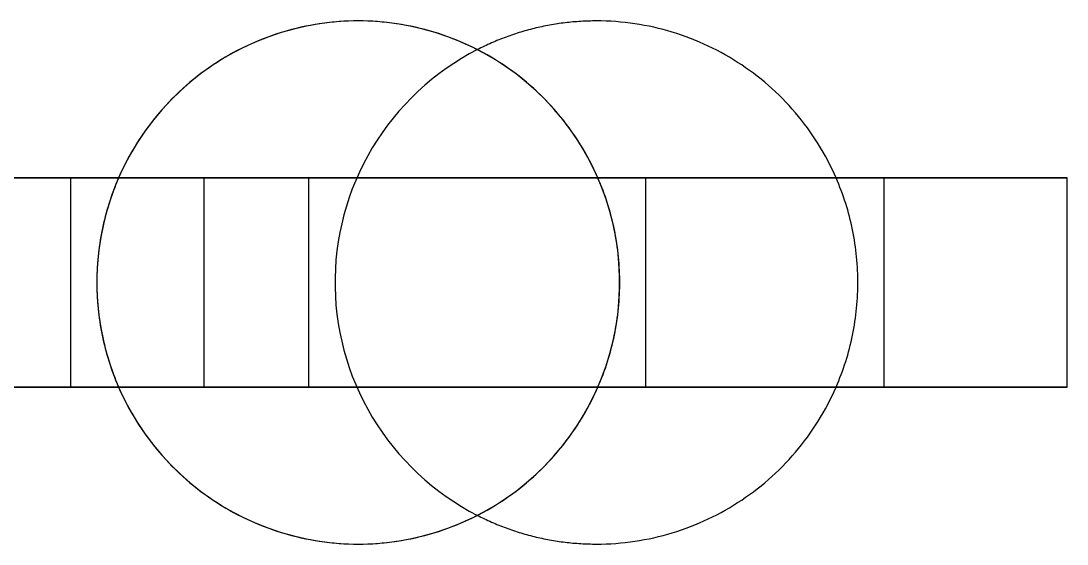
# Model space of a CAD drawing. Header units: millimetres. Extents: x -5 to 104, y -23 to 24.
# Drawn here: x 22.899 to 24.9, y -0.3 to 0.7 of the extents above; entities that cross this region are included whole.
import ezdxf

# ---------------------------------------------------------------- set-up
doc = ezdxf.new("R2010")
doc.units = ezdxf.units.MM
doc.linetypes.add('DASHED', pattern=[1.524, 1.27, -0.254])
doc.layers.add('HIDDEN', color=8, linetype='DASHED')
doc.layers.add('VISIBLE', color=7, linetype='CONTINUOUS')

msp = doc.modelspace()

# ---------------------------------------------------------------- linework, layer by layer
at = {"layer": 'HIDDEN'}
for points in [[(23.54449, 0.7), (23.51956, 0.69938), (23.4947, 0.69752), (23.46997, 0.69442), (23.44541, 0.69009), (23.42111, 0.68454), (23.39711, 0.67779), (23.37348, 0.66985), (23.35027, 0.66074), (23.32754, 0.65048), (23.30536, 0.63911), (23.28377, 0.62665), (23.26283, 0.61312), (23.24258, 0.59857), (23.22309, 0.58302), (23.2044, 0.56653), (23.18655, 0.54912), (23.1696, 0.53084), (23.15357, 0.51174), (23.13852, 0.49187), (23.12447, 0.47127), (23.11147, 0.45), (23.09955, 0.42811), (23.08873, 0.40564), (23.07905, 0.38267), (23.07052, 0.35924), (23.06317, 0.33542), (23.05702, 0.31126), (23.05208, 0.28682), (23.04837, 0.26217), (23.04588, 0.23737), (23.04464, 0.21247), (23.04464, 0.18753), (23.04588, 0.16263), (23.04837, 0.13783), (23.05208, 0.11318), (23.05702, 0.08874), (23.06317, 0.06458), (23.07052, 0.04076), (23.07905, 0.01733), (23.08873, -0.00564), (23.09955, -0.02811), (23.11147, -0.05), (23.12447, -0.07127), (23.13852, -0.09187), (23.15357, -0.11174), (23.1696, -0.13084), (23.18655, -0.14912), (23.2044, -0.16653), (23.22309, -0.18302), (23.24258, -0.19857), (23.26283, -0.21312), (23.28377, -0.22665), (23.30536, -0.23911), (23.32754, -0.25048), (23.35027, -0.26074), (23.37348, -0.26985), (23.39711, -0.27779), (23.42111, -0.28454), (23.44541, -0.29009), (23.46997, -0.29442), (23.4947, -0.29752), (23.51956, -0.29938), (23.54449, -0.3)], [(23.54449, -0.3), (23.56941, -0.29938), (23.59427, -0.29752), (23.61901, -0.29442), (23.64356, -0.29009), (23.66787, -0.28454), (23.69186, -0.27779), (23.7155, -0.26985), (23.7387, -0.26074), (23.76143, -0.25048), (23.78361, -0.23911), (23.8052, -0.22665), (23.82615, -0.21312), (23.84639, -0.19857), (23.86588, -0.18302), (23.88457, -0.16653), (23.90242, -0.14912), (23.91938, -0.13084), (23.9354, -0.11174), (23.95046, -0.09187), (23.9645, -0.07127), (23.9775, -0.05), (23.98942, -0.02811), (24.00024, -0.00564), (24.00992, 0.01733), (24.01845, 0.04076), (24.0258, 0.06458), (24.03195, 0.08874), (24.03689, 0.11318), (24.04061, 0.13783), (24.04309, 0.16263), (24.04433, 0.18753), (24.04433, 0.21247), (24.04309, 0.23737), (24.04061, 0.26217), (24.03689, 0.28682), (24.03195, 0.31126), (24.0258, 0.33542), (24.01845, 0.35924), (24.00992, 0.38267), (24.00024, 0.40564), (23.98942, 0.42811), (23.9775, 0.45), (23.9645, 0.47127), (23.95046, 0.49187), (23.9354, 0.51174), (23.91938, 0.53084), (23.90242, 0.54912), (23.88457, 0.56653), (23.86588, 0.58302), (23.84639, 0.59857), (23.82615, 0.61312), (23.8052, 0.62665), (23.78361, 0.63911), (23.76143, 0.65048), (23.7387, 0.66074), (23.7155, 0.66985), (23.69186, 0.67779), (23.66787, 0.68454), (23.64356, 0.69009), (23.61901, 0.69442), (23.59427, 0.69752), (23.56941, 0.69938), (23.54449, 0.7)], [(23.77224, 0.64511), (23.75687, 0.63691), (23.74179, 0.62817), (23.72703, 0.61891), (23.7126, 0.60915), (23.69852, 0.59888), (23.6848, 0.58814), (23.67147, 0.57692), (23.65853, 0.56524), (23.64601, 0.55312), (23.63393, 0.54057), (23.62228, 0.52761), (23.61109, 0.51425), (23.60038, 0.50051), (23.59015, 0.4864), (23.58042, 0.47194), (23.5712, 0.45716), (23.5625, 0.44206), (23.55433, 0.42667), (23.5467, 0.411), (23.53963, 0.39508), (23.53311, 0.37892), (23.52716, 0.36254), (23.52178, 0.34597), (23.51698, 0.32921), (23.51278, 0.3123), (23.50916, 0.29526), (23.50614, 0.2781), (23.50372, 0.26084), (23.5019, 0.24351), (23.50068, 0.22613), (23.50008, 0.20871), (23.50008, 0.19129), (23.50068, 0.17387), (23.5019, 0.15649), (23.50372, 0.13916), (23.50614, 0.1219), (23.50916, 0.10474), (23.51278, 0.0877), (23.51698, 0.07079), (23.52178, 0.05403), (23.52716, 0.03746), (23.53311, 0.02108), (23.53963, 0.00492), (23.5467, -0.011), (23.55433, -0.02667), (23.5625, -0.04206), (23.5712, -0.05716), (23.58042, -0.07194), (23.59015, -0.0864), (23.60038, -0.10051), (23.61109, -0.11425), (23.62228, -0.12761), (23.63393, -0.14057), (23.64601, -0.15312), (23.65853, -0.16524), (23.67147, -0.17692), (23.6848, -0.18814), (23.69852, -0.19888), (23.7126, -0.20915), (23.72703, -0.21891), (23.74179, -0.22817), (23.75687, -0.23691), (23.77224, -0.24511)], [(23.25, 0.4), (23.16587, 0.4), (23.08175, 0.4), (22.99762, 0.4), (22.91349, 0.4), (22.82937, 0.4)], [(24.9, 0.4), (24.76349, 0.4), (24.62698, 0.4), (24.49048, 0.4), (24.35397, 0.4), (24.21746, 0.4), (24.08095, 0.4), (23.94444, 0.4), (23.80794, 0.4), (23.67143, 0.4), (23.53492, 0.4), (23.39841, 0.4), (23.2619, 0.4), (23.1254, 0.4), (22.98889, 0.4), (22.85238, 0.4)], [(22.87143, 0.4), (22.91349, 0.4), (22.95556, 0.4), (22.99762, 0.4), (23.03968, 0.4), (23.08175, 0.4), (23.12381, 0.4), (23.16587, 0.4), (23.20794, 0.4), (23.25, 0.4)], [(24.09449, 0.4), (24.07703, 0.4), (24.05957, 0.4), (24.04211, 0.4), (24.02465, 0.4), (24.00718, 0.4), (23.98972, 0.4), (23.97226, 0.4), (23.9548, 0.4), (23.93734, 0.4), (23.91988, 0.4), (23.90242, 0.4), (23.88496, 0.4), (23.8675, 0.4), (23.85004, 0.4), (23.83258, 0.4), (23.81512, 0.4), (23.79766, 0.4), (23.7802, 0.4), (23.76274, 0.4), (23.74528, 0.4), (23.72782, 0.4), (23.71036, 0.4), (23.6929, 0.4), (23.67544, 0.4), (23.65798, 0.4), (23.64052, 0.4), (23.62306, 0.4), (23.6056, 0.4), (23.58814, 0.4), (23.57068, 0.4), (23.55322, 0.4), (23.53576, 0.4), (23.5183, 0.4), (23.50084, 0.4), (23.48338, 0.4), (23.46591, 0.4), (23.44845, 0.4), (23.43099, 0.4), (23.41353, 0.4), (23.39607, 0.4), (23.37861, 0.4), (23.36115, 0.4), (23.34369, 0.4), (23.32623, 0.4), (23.30877, 0.4), (23.29131, 0.4), (23.27385, 0.4), (23.25639, 0.4), (23.23893, 0.4), (23.22147, 0.4), (23.20401, 0.4), (23.18655, 0.4), (23.16909, 0.4), (23.15163, 0.4), (23.13417, 0.4), (23.11671, 0.4), (23.09925, 0.4), (23.08179, 0.4), (23.06433, 0.4), (23.04687, 0.4), (23.02941, 0.4), (23.01195, 0.4), (22.99449, 0.4)], [(22.99449, 0.4), (23.00322, 0.4), (23.01195, 0.4), (23.02068, 0.4), (23.02941, 0.4), (23.03814, 0.4), (23.04687, 0.4), (23.0556, 0.4), (23.06433, 0.4), (23.07306, 0.4), (23.08179, 0.4), (23.09052, 0.4), (23.09925, 0.4), (23.10798, 0.4), (23.11671, 0.4), (23.12544, 0.4), (23.13417, 0.4), (23.1429, 0.4), (23.15163, 0.4), (23.16036, 0.4), (23.16909, 0.4), (23.17782, 0.4), (23.18655, 0.4), (23.19528, 0.4), (23.20401, 0.4), (23.21274, 0.4), (23.22147, 0.4), (23.2302, 0.4), (23.23893, 0.4), (23.24766, 0.4), (23.25639, 0.4), (23.26512, 0.4), (23.27385, 0.4), (23.28258, 0.4), (23.29131, 0.4), (23.30004, 0.4), (23.30877, 0.4), (23.3175, 0.4), (23.32623, 0.4), (23.33496, 0.4), (23.34369, 0.4), (23.35242, 0.4), (23.36115, 0.4), (23.36988, 0.4), (23.37861, 0.4), (23.38734, 0.4), (23.39607, 0.4), (23.4048, 0.4), (23.41353, 0.4), (23.42226, 0.4), (23.43099, 0.4), (23.43972, 0.4), (23.44845, 0.4), (23.45718, 0.4), (23.46591, 0.4), (23.47465, 0.4), (23.48338, 0.4), (23.49211, 0.4), (23.50084, 0.4), (23.50957, 0.4), (23.5183, 0.4), (23.52703, 0.4), (23.53576, 0.4), (23.54449, 0.4)], [(24.09449, 0.4), (24.07703, 0.4), (24.05957, 0.4), (24.04211, 0.4), (24.02465, 0.4), (24.00718, 0.4), (23.98972, 0.4), (23.97226, 0.4), (23.9548, 0.4), (23.93734, 0.4), (23.91988, 0.4), (23.90242, 0.4), (23.88496, 0.4), (23.8675, 0.4), (23.85004, 0.4), (23.83258, 0.4), (23.81512, 0.4), (23.79766, 0.4), (23.7802, 0.4), (23.76274, 0.4), (23.74528, 0.4), (23.72782, 0.4), (23.71036, 0.4), (23.6929, 0.4), (23.67544, 0.4), (23.65798, 0.4), (23.64052, 0.4), (23.62306, 0.4), (23.6056, 0.4), (23.58814, 0.4), (23.57068, 0.4), (23.55322, 0.4), (23.53576, 0.4), (23.5183, 0.4), (23.50084, 0.4), (23.48338, 0.4), (23.46591, 0.4), (23.44845, 0.4), (23.43099, 0.4), (23.41353, 0.4), (23.39607, 0.4), (23.37861, 0.4), (23.36115, 0.4), (23.34369, 0.4), (23.32623, 0.4), (23.30877, 0.4), (23.29131, 0.4), (23.27385, 0.4), (23.25639, 0.4), (23.23893, 0.4), (23.22147, 0.4), (23.20401, 0.4), (23.18655, 0.4), (23.16909, 0.4), (23.15163, 0.4), (23.13417, 0.4), (23.11671, 0.4), (23.09925, 0.4), (23.08179, 0.4), (23.06433, 0.4), (23.04687, 0.4), (23.02941, 0.4), (23.01195, 0.4), (22.99449, 0.4)], [(22.99449, 0.4), (23.00322, 0.4), (23.01195, 0.4), (23.02068, 0.4), (23.02941, 0.4), (23.03814, 0.4), (23.04687, 0.4), (23.0556, 0.4), (23.06433, 0.4), (23.07306, 0.4), (23.08179, 0.4), (23.09052, 0.4), (23.09925, 0.4), (23.10798, 0.4), (23.11671, 0.4), (23.12544, 0.4), (23.13417, 0.4), (23.1429, 0.4), (23.15163, 0.4), (23.16036, 0.4), (23.16909, 0.4), (23.17782, 0.4), (23.18655, 0.4), (23.19528, 0.4), (23.20401, 0.4), (23.21274, 0.4), (23.22147, 0.4), (23.2302, 0.4), (23.23893, 0.4), (23.24766, 0.4), (23.25639, 0.4), (23.26512, 0.4), (23.27385, 0.4), (23.28258, 0.4), (23.29131, 0.4), (23.30004, 0.4), (23.30877, 0.4), (23.3175, 0.4), (23.32623, 0.4), (23.33496, 0.4), (23.34369, 0.4), (23.35242, 0.4), (23.36115, 0.4), (23.36988, 0.4), (23.37861, 0.4), (23.38734, 0.4), (23.39607, 0.4), (23.4048, 0.4), (23.41353, 0.4), (23.42226, 0.4), (23.43099, 0.4), (23.43972, 0.4), (23.44845, 0.4), (23.45718, 0.4), (23.46591, 0.4), (23.47465, 0.4), (23.48338, 0.4), (23.49211, 0.4), (23.50084, 0.4), (23.50957, 0.4), (23.5183, 0.4), (23.52703, 0.4), (23.53576, 0.4), (23.54449, 0.4)], [(22.99449, 0), (22.99449, 0.4)], [(22.99449, 0), (22.99449, 0.4)], [(23.08623, 0.4), (23.08366, 0.394), (23.08116, 0.38796), (23.07874, 0.38189), (23.07641, 0.37579), (23.07415, 0.36966), (23.07198, 0.3635), (23.06988, 0.35732), (23.06786, 0.3511), (23.06593, 0.34486), (23.06408, 0.3386), (23.06231, 0.33231), (23.06062, 0.326), (23.05902, 0.31967), (23.0575, 0.31332), (23.05606, 0.30695), (23.0547, 0.30056), (23.05343, 0.29415), (23.05224, 0.28773), (23.05114, 0.28129), (23.05012, 0.27484), (23.04918, 0.26837), (23.04833, 0.26189), (23.04757, 0.25541), (23.04688, 0.24891), (23.04629, 0.24241), (23.04578, 0.2359), (23.04535, 0.22938), (23.04501, 0.22285), (23.04475, 0.21633), (23.04458, 0.2098), (23.0445, 0.20327), (23.0445, 0.19673), (23.04458, 0.1902), (23.04475, 0.18367), (23.04501, 0.17715), (23.04535, 0.17062), (23.04578, 0.1641), (23.04629, 0.15759), (23.04688, 0.15109), (23.04757, 0.14459), (23.04833, 0.13811), (23.04918, 0.13163), (23.05012, 0.12516), (23.05114, 0.11871), (23.05224, 0.11227), (23.05343, 0.10585), (23.0547, 0.09944), (23.05606, 0.09305), (23.0575, 0.08668), (23.05902, 0.08033), (23.06062, 0.074), (23.06231, 0.06769), (23.06408, 0.0614), (23.06593, 0.05514), (23.06786, 0.0489), (23.06988, 0.04268), (23.07198, 0.0365), (23.07415, 0.03034), (23.07641, 0.02421), (23.07874, 0.01811), (23.08116, 0.01204), (23.08366, 0.006), (23.08623, 0)], [(23.25, 0), (23.25, 0.4)], [(24.55, 0.4), (24.53254, 0.4), (24.51508, 0.4), (24.49762, 0.4), (24.48016, 0.4), (24.4627, 0.4), (24.44524, 0.4), (24.42778, 0.4), (24.41032, 0.4), (24.39286, 0.4), (24.3754, 0.4), (24.35794, 0.4), (24.34048, 0.4), (24.32302, 0.4), (24.30556, 0.4), (24.2881, 0.4), (24.27063, 0.4), (24.25317, 0.4), (24.23571, 0.4), (24.21825, 0.4), (24.20079, 0.4), (24.18333, 0.4), (24.16587, 0.4), (24.14841, 0.4), (24.13095, 0.4), (24.11349, 0.4), (24.09603, 0.4), (24.07857, 0.4), (24.06111, 0.4), (24.04365, 0.4), (24.02619, 0.4), (24.00873, 0.4), (23.99127, 0.4), (23.97381, 0.4), (23.95635, 0.4), (23.93889, 0.4), (23.92143, 0.4), (23.90397, 0.4), (23.88651, 0.4), (23.86905, 0.4), (23.85159, 0.4), (23.83413, 0.4), (23.81667, 0.4), (23.79921, 0.4), (23.78175, 0.4), (23.76429, 0.4), (23.74683, 0.4), (23.72937, 0.4), (23.7119, 0.4), (23.69444, 0.4), (23.67698, 0.4), (23.65952, 0.4), (23.64206, 0.4), (23.6246, 0.4), (23.60714, 0.4), (23.58968, 0.4), (23.57222, 0.4), (23.55476, 0.4), (23.5373, 0.4), (23.51984, 0.4), (23.50238, 0.4), (23.48492, 0.4), (23.46746, 0.4), (23.45, 0.4)], [(23.45, 0.4), (23.45873, 0.4), (23.46746, 0.4), (23.47619, 0.4), (23.48492, 0.4), (23.49365, 0.4), (23.50238, 0.4), (23.51111, 0.4), (23.51984, 0.4), (23.52857, 0.4), (23.5373, 0.4), (23.54603, 0.4), (23.55476, 0.4), (23.56349, 0.4), (23.57222, 0.4), (23.58095, 0.4), (23.58968, 0.4), (23.59841, 0.4), (23.60714, 0.4), (23.61587, 0.4), (23.6246, 0.4), (23.63333, 0.4), (23.64206, 0.4), (23.65079, 0.4), (23.65952, 0.4), (23.66825, 0.4), (23.67698, 0.4), (23.68571, 0.4), (23.69444, 0.4), (23.70317, 0.4), (23.7119, 0.4), (23.72063, 0.4), (23.72937, 0.4), (23.7381, 0.4), (23.74683, 0.4), (23.75556, 0.4), (23.76429, 0.4), (23.77302, 0.4), (23.78175, 0.4), (23.79048, 0.4), (23.79921, 0.4), (23.80794, 0.4), (23.81667, 0.4), (23.8254, 0.4), (23.83413, 0.4), (23.84286, 0.4), (23.85159, 0.4), (23.86032, 0.4), (23.86905, 0.4), (23.87778, 0.4), (23.88651, 0.4), (23.89524, 0.4), (23.90397, 0.4), (23.9127, 0.4), (23.92143, 0.4), (23.93016, 0.4), (23.93889, 0.4), (23.94762, 0.4), (23.95635, 0.4), (23.96508, 0.4), (23.97381, 0.4), (23.98254, 0.4), (23.99127, 0.4), (24, 0.4)], [(23.45, 0), (23.45, 0.4)], [(23.54449, 0.4), (23.55322, 0.4), (23.56195, 0.4), (23.57068, 0.4), (23.57941, 0.4), (23.58814, 0.4), (23.59687, 0.4), (23.6056, 0.4), (23.61433, 0.4), (23.62306, 0.4), (23.63179, 0.4), (23.64052, 0.4), (23.64925, 0.4), (23.65798, 0.4), (23.66671, 0.4), (23.67544, 0.4), (23.68417, 0.4), (23.6929, 0.4), (23.70163, 0.4), (23.71036, 0.4), (23.71909, 0.4), (23.72782, 0.4), (23.73655, 0.4), (23.74528, 0.4), (23.75401, 0.4), (23.76274, 0.4), (23.77147, 0.4), (23.7802, 0.4), (23.78893, 0.4), (23.79766, 0.4), (23.80639, 0.4), (23.81512, 0.4), (23.82385, 0.4), (23.83258, 0.4), (23.84131, 0.4), (23.85004, 0.4), (23.85877, 0.4), (23.8675, 0.4), (23.87623, 0.4), (23.88496, 0.4), (23.89369, 0.4), (23.90242, 0.4), (23.91115, 0.4), (23.91988, 0.4), (23.92861, 0.4), (23.93734, 0.4), (23.94607, 0.4), (23.9548, 0.4), (23.96353, 0.4), (23.97226, 0.4), (23.98099, 0.4), (23.98972, 0.4), (23.99845, 0.4), (24.00718, 0.4), (24.01591, 0.4), (24.02465, 0.4), (24.03338, 0.4), (24.04211, 0.4), (24.05084, 0.4), (24.05957, 0.4), (24.0683, 0.4), (24.07703, 0.4), (24.08576, 0.4), (24.09449, 0.4)], [(23.54449, 0.4), (23.55322, 0.4), (23.56195, 0.4), (23.57068, 0.4), (23.57941, 0.4), (23.58814, 0.4), (23.59687, 0.4), (23.6056, 0.4), (23.61433, 0.4), (23.62306, 0.4), (23.63179, 0.4), (23.64052, 0.4), (23.64925, 0.4), (23.65798, 0.4), (23.66671, 0.4), (23.67544, 0.4), (23.68417, 0.4), (23.6929, 0.4), (23.70163, 0.4), (23.71036, 0.4), (23.71909, 0.4), (23.72782, 0.4), (23.73655, 0.4), (23.74528, 0.4), (23.75401, 0.4), (23.76274, 0.4), (23.77147, 0.4), (23.7802, 0.4), (23.78893, 0.4), (23.79766, 0.4), (23.80639, 0.4), (23.81512, 0.4), (23.82385, 0.4), (23.83258, 0.4), (23.84131, 0.4), (23.85004, 0.4), (23.85877, 0.4), (23.8675, 0.4), (23.87623, 0.4), (23.88496, 0.4), (23.89369, 0.4), (23.90242, 0.4), (23.91115, 0.4), (23.91988, 0.4), (23.92861, 0.4), (23.93734, 0.4), (23.94607, 0.4), (23.9548, 0.4), (23.96353, 0.4), (23.97226, 0.4), (23.98099, 0.4), (23.98972, 0.4), (23.99845, 0.4), (24.00718, 0.4), (24.01591, 0.4), (24.02465, 0.4), (24.03338, 0.4), (24.04211, 0.4), (24.05084, 0.4), (24.05957, 0.4), (24.0683, 0.4), (24.07703, 0.4), (24.08576, 0.4), (24.09449, 0.4)], [(24, 0.4), (24.00873, 0.4), (24.01746, 0.4), (24.02619, 0.4), (24.03492, 0.4), (24.04365, 0.4), (24.05238, 0.4), (24.06111, 0.4), (24.06984, 0.4), (24.07857, 0.4), (24.0873, 0.4), (24.09603, 0.4), (24.10476, 0.4), (24.11349, 0.4), (24.12222, 0.4), (24.13095, 0.4), (24.13968, 0.4), (24.14841, 0.4), (24.15714, 0.4), (24.16587, 0.4), (24.1746, 0.4), (24.18333, 0.4), (24.19206, 0.4), (24.20079, 0.4), (24.20952, 0.4), (24.21825, 0.4), (24.22698, 0.4), (24.23571, 0.4), (24.24444, 0.4), (24.25317, 0.4), (24.2619, 0.4), (24.27063, 0.4), (24.27937, 0.4), (24.2881, 0.4), (24.29683, 0.4), (24.30556, 0.4), (24.31429, 0.4), (24.32302, 0.4), (24.33175, 0.4), (24.34048, 0.4), (24.34921, 0.4), (24.35794, 0.4), (24.36667, 0.4), (24.3754, 0.4), (24.38413, 0.4), (24.39286, 0.4), (24.40159, 0.4), (24.41032, 0.4), (24.41905, 0.4), (24.42778, 0.4), (24.43651, 0.4), (24.44524, 0.4), (24.45397, 0.4), (24.4627, 0.4), (24.47143, 0.4), (24.48016, 0.4), (24.48889, 0.4), (24.49762, 0.4), (24.50635, 0.4), (24.51508, 0.4), (24.52381, 0.4), (24.53254, 0.4), (24.54127, 0.4), (24.55, 0.4)], [(24.00274, 0), (24.00532, 0.006), (24.00781, 0.01204), (24.01023, 0.01811), (24.01256, 0.02421), (24.01482, 0.03034), (24.017, 0.0365), (24.01909, 0.04268), (24.02111, 0.0489), (24.02304, 0.05514), (24.02489, 0.0614), (24.02666, 0.06769), (24.02835, 0.074), (24.02995, 0.08033), (24.03148, 0.08668), (24.03292, 0.09305), (24.03427, 0.09944), (24.03554, 0.10585), (24.03673, 0.11227), (24.03783, 0.11871), (24.03885, 0.12516), (24.03979, 0.13163), (24.04064, 0.13811), (24.04141, 0.14459), (24.04209, 0.15109), (24.04268, 0.15759), (24.0432, 0.1641), (24.04362, 0.17062), (24.04396, 0.17715), (24.04422, 0.18367), (24.04439, 0.1902), (24.04448, 0.19673), (24.04448, 0.20327), (24.04439, 0.2098), (24.04422, 0.21633), (24.04396, 0.22285), (24.04362, 0.22938), (24.0432, 0.2359), (24.04268, 0.24241), (24.04209, 0.24891), (24.04141, 0.25541), (24.04064, 0.26189), (24.03979, 0.26837), (24.03885, 0.27484), (24.03783, 0.28129), (24.03673, 0.28773), (24.03554, 0.29415), (24.03427, 0.30056), (24.03292, 0.30695), (24.03148, 0.31332), (24.02995, 0.31967), (24.02835, 0.326), (24.02666, 0.33231), (24.02489, 0.3386), (24.02304, 0.34486), (24.02111, 0.3511), (24.01909, 0.35732), (24.017, 0.3635), (24.01482, 0.36966), (24.01256, 0.37579), (24.01023, 0.38189), (24.00781, 0.38796), (24.00532, 0.394), (24.00274, 0.4)], [(24.09449, 0), (24.09449, 0.4)], [(24.09449, 0), (24.09449, 0.4)], [(24.45826, 0), (24.46083, 0.006), (24.46333, 0.01204), (24.46574, 0.01811), (24.46808, 0.02421), (24.47034, 0.03034), (24.47251, 0.0365), (24.47461, 0.04268), (24.47662, 0.0489), (24.47855, 0.05514), (24.48041, 0.0614), (24.48218, 0.06769), (24.48386, 0.074), (24.48547, 0.08033), (24.48699, 0.08668), (24.48843, 0.09305), (24.48978, 0.09944), (24.49106, 0.10585), (24.49224, 0.11227), (24.49335, 0.11871), (24.49437, 0.12516), (24.4953, 0.13163), (24.49615, 0.13811), (24.49692, 0.14459), (24.4976, 0.15109), (24.4982, 0.15759), (24.49871, 0.1641), (24.49914, 0.17062), (24.49948, 0.17715), (24.49973, 0.18367), (24.4999, 0.1902), (24.49999, 0.19673), (24.49999, 0.20327), (24.4999, 0.2098), (24.49973, 0.21633), (24.49948, 0.22285), (24.49914, 0.22938), (24.49871, 0.2359), (24.4982, 0.24241), (24.4976, 0.24891), (24.49692, 0.25541), (24.49615, 0.26189), (24.4953, 0.26837), (24.49437, 0.27484), (24.49335, 0.28129), (24.49224, 0.28773), (24.49106, 0.29415), (24.48978, 0.30056), (24.48843, 0.30695), (24.48699, 0.31332), (24.48547, 0.31967), (24.48386, 0.326), (24.48218, 0.33231), (24.48041, 0.3386), (24.47855, 0.34486), (24.47662, 0.3511), (24.47461, 0.35732), (24.47251, 0.3635), (24.47034, 0.36966), (24.46808, 0.37579), (24.46574, 0.38189), (24.46333, 0.38796), (24.46083, 0.394), (24.45826, 0.4)], [(24.55, 0), (24.55, 0.4)], [(23.25, 0), (23.16587, 0), (23.08175, 0), (22.99762, 0), (22.91349, 0), (22.82937, 0)], [(24.9, 0), (24.76349, 0), (24.62698, 0), (24.49048, 0), (24.35397, 0), (24.21746, 0), (24.08095, 0), (23.94444, 0), (23.80794, 0), (23.67143, 0), (23.53492, 0), (23.39841, 0), (23.2619, 0), (23.1254, 0), (22.98889, 0), (22.85238, 0)], [(22.87143, 0), (22.91349, 0), (22.95556, 0), (22.99762, 0), (23.03968, 0), (23.08175, 0), (23.12381, 0), (23.16587, 0), (23.20794, 0), (23.25, 0)], [(24.09449, 0), (24.07703, 0), (24.05957, 0), (24.04211, 0), (24.02465, 0), (24.00718, 0), (23.98972, 0), (23.97226, 0), (23.9548, 0), (23.93734, 0), (23.91988, 0), (23.90242, 0), (23.88496, 0), (23.8675, 0), (23.85004, 0), (23.83258, 0), (23.81512, 0), (23.79766, 0), (23.7802, 0), (23.76274, 0), (23.74528, 0), (23.72782, 0), (23.71036, 0), (23.6929, 0), (23.67544, 0), (23.65798, 0), (23.64052, 0), (23.62306, 0), (23.6056, 0), (23.58814, 0), (23.57068, 0), (23.55322, 0), (23.53576, 0), (23.5183, 0), (23.50084, 0), (23.48338, 0), (23.46591, 0), (23.44845, 0), (23.43099, 0), (23.41353, 0), (23.39607, 0), (23.37861, 0), (23.36115, 0), (23.34369, 0), (23.32623, 0), (23.30877, 0), (23.29131, 0), (23.27385, 0), (23.25639, 0), (23.23893, 0), (23.22147, 0), (23.20401, 0), (23.18655, 0), (23.16909, 0), (23.15163, 0), (23.13417, 0), (23.11671, 0), (23.09925, 0), (23.08179, 0), (23.06433, 0), (23.04687, 0), (23.02941, 0), (23.01195, 0), (22.99449, 0)], [(22.99449, 0), (23.00322, 0), (23.01195, 0), (23.02068, 0), (23.02941, 0), (23.03814, 0), (23.04687, 0), (23.0556, 0), (23.06433, 0), (23.07306, 0), (23.08179, 0), (23.09052, 0), (23.09925, 0), (23.10798, 0), (23.11671, 0), (23.12544, 0), (23.13417, 0), (23.1429, 0), (23.15163, 0), (23.16036, 0), (23.16909, 0), (23.17782, 0), (23.18655, 0), (23.19528, 0), (23.20401, 0), (23.21274, 0), (23.22147, 0), (23.2302, 0), (23.23893, 0), (23.24766, 0), (23.25639, 0), (23.26512, 0), (23.27385, 0), (23.28258, 0), (23.29131, 0), (23.30004, 0), (23.30877, 0), (23.3175, 0), (23.32623, 0), (23.33496, 0), (23.34369, 0), (23.35242, 0), (23.36115, 0), (23.36988, 0), (23.37861, 0), (23.38734, 0), (23.39607, 0), (23.4048, 0), (23.41353, 0), (23.42226, 0), (23.43099, 0), (23.43972, 0), (23.44845, 0), (23.45718, 0), (23.46591, 0), (23.47465, 0), (23.48338, 0), (23.49211, 0), (23.50084, 0), (23.50957, 0), (23.5183, 0), (23.52703, 0), (23.53576, 0), (23.54449, 0)], [(24.09449, 0), (24.07703, 0), (24.05957, 0), (24.04211, 0), (24.02465, 0), (24.00718, 0), (23.98972, 0), (23.97226, 0), (23.9548, 0), (23.93734, 0), (23.91988, 0), (23.90242, 0), (23.88496, 0), (23.8675, 0), (23.85004, 0), (23.83258, 0), (23.81512, 0), (23.79766, 0), (23.7802, 0), (23.76274, 0), (23.74528, 0), (23.72782, 0), (23.71036, 0), (23.6929, 0), (23.67544, 0), (23.65798, 0), (23.64052, 0), (23.62306, 0), (23.6056, 0), (23.58814, 0), (23.57068, 0), (23.55322, 0), (23.53576, 0), (23.5183, 0), (23.50084, 0), (23.48338, 0), (23.46591, 0), (23.44845, 0), (23.43099, 0), (23.41353, 0), (23.39607, 0), (23.37861, 0), (23.36115, 0), (23.34369, 0), (23.32623, 0), (23.30877, 0), (23.29131, 0), (23.27385, 0), (23.25639, 0), (23.23893, 0), (23.22147, 0), (23.20401, 0), (23.18655, 0), (23.16909, 0), (23.15163, 0), (23.13417, 0), (23.11671, 0), (23.09925, 0), (23.08179, 0), (23.06433, 0), (23.04687, 0), (23.02941, 0), (23.01195, 0), (22.99449, 0)], [(22.99449, 0), (23.00322, 0), (23.01195, 0), (23.02068, 0), (23.02941, 0), (23.03814, 0), (23.04687, 0), (23.0556, 0), (23.06433, 0), (23.07306, 0), (23.08179, 0), (23.09052, 0), (23.09925, 0), (23.10798, 0), (23.11671, 0), (23.12544, 0), (23.13417, 0), (23.1429, 0), (23.15163, 0), (23.16036, 0), (23.16909, 0), (23.17782, 0), (23.18655, 0), (23.19528, 0), (23.20401, 0), (23.21274, 0), (23.22147, 0), (23.2302, 0), (23.23893, 0), (23.24766, 0), (23.25639, 0), (23.26512, 0), (23.27385, 0), (23.28258, 0), (23.29131, 0), (23.30004, 0), (23.30877, 0), (23.3175, 0), (23.32623, 0), (23.33496, 0), (23.34369, 0), (23.35242, 0), (23.36115, 0), (23.36988, 0), (23.37861, 0), (23.38734, 0), (23.39607, 0), (23.4048, 0), (23.41353, 0), (23.42226, 0), (23.43099, 0), (23.43972, 0), (23.44845, 0), (23.45718, 0), (23.46591, 0), (23.47465, 0), (23.48338, 0), (23.49211, 0), (23.50084, 0), (23.50957, 0), (23.5183, 0), (23.52703, 0), (23.53576, 0), (23.54449, 0)], [(24.55, 0), (24.53254, 0), (24.51508, 0), (24.49762, 0), (24.48016, 0), (24.4627, 0), (24.44524, 0), (24.42778, 0), (24.41032, 0), (24.39286, 0), (24.3754, 0), (24.35794, 0), (24.34048, 0), (24.32302, 0), (24.30556, 0), (24.2881, 0), (24.27063, 0), (24.25317, 0), (24.23571, 0), (24.21825, 0), (24.20079, 0), (24.18333, 0), (24.16587, 0), (24.14841, 0), (24.13095, 0), (24.11349, 0), (24.09603, 0), (24.07857, 0), (24.06111, 0), (24.04365, 0), (24.02619, 0), (24.00873, 0), (23.99127, 0), (23.97381, 0), (23.95635, 0), (23.93889, 0), (23.92143, 0), (23.90397, 0), (23.88651, 0), (23.86905, 0), (23.85159, 0), (23.83413, 0), (23.81667, 0), (23.79921, 0), (23.78175, 0), (23.76429, 0), (23.74683, 0), (23.72937, 0), (23.7119, 0), (23.69444, 0), (23.67698, 0), (23.65952, 0), (23.64206, 0), (23.6246, 0), (23.60714, 0), (23.58968, 0), (23.57222, 0), (23.55476, 0), (23.5373, 0), (23.51984, 0), (23.50238, 0), (23.48492, 0), (23.46746, 0), (23.45, 0)], [(23.45, 0), (23.45873, 0), (23.46746, 0), (23.47619, 0), (23.48492, 0), (23.49365, 0), (23.50238, 0), (23.51111, 0), (23.51984, 0), (23.52857, 0), (23.5373, 0), (23.54603, 0), (23.55476, 0), (23.56349, 0), (23.57222, 0), (23.58095, 0), (23.58968, 0), (23.59841, 0), (23.60714, 0), (23.61587, 0), (23.6246, 0), (23.63333, 0), (23.64206, 0), (23.65079, 0), (23.65952, 0), (23.66825, 0), (23.67698, 0), (23.68571, 0), (23.69444, 0), (23.70317, 0), (23.7119, 0), (23.72063, 0), (23.72937, 0), (23.7381, 0), (23.74683, 0), (23.75556, 0), (23.76429, 0), (23.77302, 0), (23.78175, 0), (23.79048, 0), (23.79921, 0), (23.80794, 0), (23.81667, 0), (23.8254, 0), (23.83413, 0), (23.84286, 0), (23.85159, 0), (23.86032, 0), (23.86905, 0), (23.87778, 0), (23.88651, 0), (23.89524, 0), (23.90397, 0), (23.9127, 0), (23.92143, 0), (23.93016, 0), (23.93889, 0), (23.94762, 0), (23.95635, 0), (23.96508, 0), (23.97381, 0), (23.98254, 0), (23.99127, 0), (24, 0)], [(23.54449, 0), (23.55322, 0), (23.56195, 0), (23.57068, 0), (23.57941, 0), (23.58814, 0), (23.59687, 0), (23.6056, 0), (23.61433, 0), (23.62306, 0), (23.63179, 0), (23.64052, 0), (23.64925, 0), (23.65798, 0), (23.66671, 0), (23.67544, 0), (23.68417, 0), (23.6929, 0), (23.70163, 0), (23.71036, 0), (23.71909, 0), (23.72782, 0), (23.73655, 0), (23.74528, 0), (23.75401, 0), (23.76274, 0), (23.77147, 0), (23.7802, 0), (23.78893, 0), (23.79766, 0), (23.80639, 0), (23.81512, 0), (23.82385, 0), (23.83258, 0), (23.84131, 0), (23.85004, 0), (23.85877, 0), (23.8675, 0), (23.87623, 0), (23.88496, 0), (23.89369, 0), (23.90242, 0), (23.91115, 0), (23.91988, 0), (23.92861, 0), (23.93734, 0), (23.94607, 0), (23.9548, 0), (23.96353, 0), (23.97226, 0), (23.98099, 0), (23.98972, 0), (23.99845, 0), (24.00718, 0), (24.01591, 0), (24.02465, 0), (24.03338, 0), (24.04211, 0), (24.05084, 0), (24.05957, 0), (24.0683, 0), (24.07703, 0), (24.08576, 0), (24.09449, 0)], [(23.54449, 0), (23.55322, 0), (23.56195, 0), (23.57068, 0), (23.57941, 0), (23.58814, 0), (23.59687, 0), (23.6056, 0), (23.61433, 0), (23.62306, 0), (23.63179, 0), (23.64052, 0), (23.64925, 0), (23.65798, 0), (23.66671, 0), (23.67544, 0), (23.68417, 0), (23.6929, 0), (23.70163, 0), (23.71036, 0), (23.71909, 0), (23.72782, 0), (23.73655, 0), (23.74528, 0), (23.75401, 0), (23.76274, 0), (23.77147, 0), (23.7802, 0), (23.78893, 0), (23.79766, 0), (23.80639, 0), (23.81512, 0), (23.82385, 0), (23.83258, 0), (23.84131, 0), (23.85004, 0), (23.85877, 0), (23.8675, 0), (23.87623, 0), (23.88496, 0), (23.89369, 0), (23.90242, 0), (23.91115, 0), (23.91988, 0), (23.92861, 0), (23.93734, 0), (23.94607, 0), (23.9548, 0), (23.96353, 0), (23.97226, 0), (23.98099, 0), (23.98972, 0), (23.99845, 0), (24.00718, 0), (24.01591, 0), (24.02465, 0), (24.03338, 0), (24.04211, 0), (24.05084, 0), (24.05957, 0), (24.0683, 0), (24.07703, 0), (24.08576, 0), (24.09449, 0)], [(24, 0), (24.00873, 0), (24.01746, 0), (24.02619, 0), (24.03492, 0), (24.04365, 0), (24.05238, 0), (24.06111, 0), (24.06984, 0), (24.07857, 0), (24.0873, 0), (24.09603, 0), (24.10476, 0), (24.11349, 0), (24.12222, 0), (24.13095, 0), (24.13968, 0), (24.14841, 0), (24.15714, 0), (24.16587, 0), (24.1746, 0), (24.18333, 0), (24.19206, 0), (24.20079, 0), (24.20952, 0), (24.21825, 0), (24.22698, 0), (24.23571, 0), (24.24444, 0), (24.25317, 0), (24.2619, 0), (24.27063, 0), (24.27937, 0), (24.2881, 0), (24.29683, 0), (24.30556, 0), (24.31429, 0), (24.32302, 0), (24.33175, 0), (24.34048, 0), (24.34921, 0), (24.35794, 0), (24.36667, 0), (24.3754, 0), (24.38413, 0), (24.39286, 0), (24.40159, 0), (24.41032, 0), (24.41905, 0), (24.42778, 0), (24.43651, 0), (24.44524, 0), (24.45397, 0), (24.4627, 0), (24.47143, 0), (24.48016, 0), (24.48889, 0), (24.49762, 0), (24.50635, 0), (24.51508, 0), (24.52381, 0), (24.53254, 0), (24.54127, 0), (24.55, 0)]]:
    msp.add_lwpolyline(points, dxfattribs=at)
at = {"layer": 'VISIBLE'}
for points in [[(23.54449, 0.7), (23.53529, 0.69992), (23.52609, 0.69966), (23.5169, 0.69924), (23.50772, 0.69865), (23.49855, 0.69789), (23.48939, 0.69696), (23.48026, 0.69586), (23.47115, 0.69459), (23.46206, 0.69316), (23.453, 0.69156), (23.44397, 0.68979), (23.43497, 0.68786), (23.42602, 0.68576), (23.4171, 0.6835), (23.40822, 0.68107), (23.39939, 0.67849), (23.39061, 0.67573), (23.38189, 0.67282), (23.37321, 0.66975), (23.3646, 0.66652), (23.35605, 0.66313), (23.34756, 0.65959), (23.33913, 0.65588), (23.33078, 0.65203), (23.3225, 0.64802), (23.31429, 0.64386), (23.30616, 0.63955), (23.29812, 0.63509), (23.29015, 0.63048), (23.28227, 0.62573), (23.27449, 0.62083), (23.26679, 0.61579), (23.25918, 0.61061), (23.25168, 0.60529), (23.24427, 0.59984), (23.23696, 0.59425), (23.22976, 0.58852), (23.22267, 0.58266), (23.21568, 0.57668), (23.2088, 0.57056), (23.20204, 0.56432), (23.1954, 0.55796), (23.18887, 0.55148), (23.18246, 0.54487), (23.17618, 0.53815), (23.17002, 0.53132), (23.16398, 0.52437), (23.15808, 0.51732), (23.15231, 0.51015), (23.14667, 0.50288), (23.14116, 0.49551), (23.13579, 0.48804), (23.13056, 0.48047), (23.12547, 0.47281), (23.12052, 0.46505), (23.11572, 0.45721), (23.11106, 0.44927), (23.10654, 0.44126), (23.10218, 0.43316), (23.09796, 0.42498), (23.0939, 0.41673), (23.08999, 0.4084), (23.08623, 0.4)], [(24.00274, 0.4), (23.99899, 0.4084), (23.99507, 0.41673), (23.99101, 0.42498), (23.9868, 0.43316), (23.98243, 0.44126), (23.97792, 0.44927), (23.97326, 0.45721), (23.96845, 0.46505), (23.9635, 0.47281), (23.95841, 0.48047), (23.95318, 0.48804), (23.94781, 0.49551), (23.94231, 0.50288), (23.93667, 0.51015), (23.93089, 0.51732), (23.92499, 0.52437), (23.91896, 0.53132), (23.9128, 0.53815), (23.90651, 0.54487), (23.9001, 0.55148), (23.89358, 0.55796), (23.88693, 0.56432), (23.88017, 0.57056), (23.87329, 0.57668), (23.86631, 0.58266), (23.85921, 0.58852), (23.85201, 0.59425), (23.8447, 0.59984), (23.8373, 0.60529), (23.82979, 0.61061), (23.82218, 0.61579), (23.81449, 0.62083), (23.8067, 0.62573), (23.79882, 0.63048), (23.79086, 0.63509), (23.78281, 0.63955), (23.77468, 0.64386), (23.76647, 0.64802), (23.75819, 0.65203), (23.74984, 0.65588), (23.74142, 0.65959), (23.73293, 0.66313), (23.72437, 0.66652), (23.71576, 0.66975), (23.70709, 0.67282), (23.69836, 0.67573), (23.68958, 0.67849), (23.68075, 0.68107), (23.67188, 0.6835), (23.66296, 0.68576), (23.654, 0.68786), (23.645, 0.68979), (23.63597, 0.69156), (23.62691, 0.69316), (23.61783, 0.69459), (23.60871, 0.69586), (23.59958, 0.69696), (23.59042, 0.69789), (23.58126, 0.69865), (23.57207, 0.69924), (23.56288, 0.69966), (23.55369, 0.69992), (23.54449, 0.7)], [(24, 0.7), (23.99625, 0.69999), (23.99249, 0.69994), (23.98874, 0.69987), (23.98499, 0.69977), (23.98124, 0.69965), (23.97749, 0.69949), (23.97374, 0.69931), (23.96999, 0.6991), (23.96624, 0.69886), (23.9625, 0.69859), (23.95876, 0.6983), (23.95502, 0.69797), (23.95128, 0.69762), (23.94755, 0.69724), (23.94382, 0.69683), (23.94009, 0.6964), (23.93636, 0.69593), (23.93264, 0.69544), (23.92892, 0.69492), (23.92521, 0.69437), (23.9215, 0.6938), (23.9178, 0.6932), (23.9141, 0.69257), (23.9104, 0.69191), (23.90671, 0.69122), (23.90303, 0.69051), (23.89935, 0.68976), (23.89567, 0.68899), (23.892, 0.6882), (23.88834, 0.68737), (23.88469, 0.68652), (23.88104, 0.68564), (23.8774, 0.68474), (23.87376, 0.6838), (23.87013, 0.68284), (23.86651, 0.68185), (23.8629, 0.68084), (23.85929, 0.67979), (23.85569, 0.67872), (23.8521, 0.67763), (23.84852, 0.6765), (23.84495, 0.67535), (23.84139, 0.67417), (23.83783, 0.67297), (23.83428, 0.67174), (23.83075, 0.67048), (23.82722, 0.6692), (23.8237, 0.66789), (23.8202, 0.66655), (23.8167, 0.66519), (23.81321, 0.6638), (23.80973, 0.66238), (23.80627, 0.66094), (23.80281, 0.65948), (23.79937, 0.65798), (23.79594, 0.65646), (23.79252, 0.65492), (23.78911, 0.65335), (23.78571, 0.65175), (23.78232, 0.65013), (23.77895, 0.64848), (23.77559, 0.64681), (23.77224, 0.64511)], [(24.45826, 0.4), (24.4545, 0.4084), (24.45059, 0.41673), (24.44652, 0.42498), (24.44231, 0.43316), (24.43794, 0.44126), (24.43343, 0.44927), (24.42877, 0.45721), (24.42397, 0.46505), (24.41902, 0.47281), (24.41393, 0.48047), (24.40869, 0.48804), (24.40333, 0.49551), (24.39782, 0.50288), (24.39218, 0.51015), (24.38641, 0.51732), (24.3805, 0.52437), (24.37447, 0.53132), (24.36831, 0.53815), (24.36202, 0.54487), (24.35562, 0.55148), (24.34909, 0.55796), (24.34244, 0.56432), (24.33568, 0.57056), (24.32881, 0.57668), (24.32182, 0.58266), (24.31473, 0.58852), (24.30752, 0.59425), (24.30022, 0.59984), (24.29281, 0.60529), (24.2853, 0.61061), (24.2777, 0.61579), (24.27, 0.62083), (24.26221, 0.62573), (24.25433, 0.63048), (24.24637, 0.63509), (24.23832, 0.63955), (24.23019, 0.64386), (24.22199, 0.64802), (24.21371, 0.65203), (24.20535, 0.65588), (24.19693, 0.65959), (24.18844, 0.66313), (24.17989, 0.66652), (24.17127, 0.66975), (24.1626, 0.67282), (24.15387, 0.67573), (24.14509, 0.67849), (24.13626, 0.68107), (24.12739, 0.6835), (24.11847, 0.68576), (24.10951, 0.68786), (24.10052, 0.68979), (24.09149, 0.69156), (24.08243, 0.69316), (24.07334, 0.69459), (24.06423, 0.69586), (24.05509, 0.69696), (24.04594, 0.69789), (24.03677, 0.69865), (24.02759, 0.69924), (24.0184, 0.69966), (24.0092, 0.69992), (24, 0.7)], [(22.85238, 0.4), (22.92063, 0.4), (22.98889, 0.4), (23.05714, 0.4), (23.1254, 0.4), (23.19365, 0.4), (23.2619, 0.4), (23.33016, 0.4), (23.39841, 0.4), (23.46667, 0.4), (23.53492, 0.4), (23.60317, 0.4), (23.67143, 0.4), (23.73968, 0.4), (23.80794, 0.4), (23.87619, 0.4), (23.94444, 0.4), (24.0127, 0.4), (24.08095, 0.4), (24.14921, 0.4), (24.21746, 0.4), (24.28571, 0.4), (24.35397, 0.4), (24.42222, 0.4), (24.49048, 0.4), (24.55873, 0.4), (24.62698, 0.4), (24.69524, 0.4), (24.76349, 0.4), (24.83175, 0.4), (24.9, 0.4)], [(24.9, 0), (24.9, 0.4)], [(22.85238, 0), (22.92063, 0), (22.98889, 0), (23.05714, 0), (23.1254, 0), (23.19365, 0), (23.2619, 0), (23.33016, 0), (23.39841, 0), (23.46667, 0), (23.53492, 0), (23.60317, 0), (23.67143, 0), (23.73968, 0), (23.80794, 0), (23.87619, 0), (23.94444, 0), (24.0127, 0), (24.08095, 0), (24.14921, 0), (24.21746, 0), (24.28571, 0), (24.35397, 0), (24.42222, 0), (24.49048, 0), (24.55873, 0), (24.62698, 0), (24.69524, 0), (24.76349, 0), (24.83175, 0), (24.9, 0)], [(23.54449, -0.3), (23.55369, -0.29992), (23.56288, -0.29966), (23.57207, -0.29924), (23.58126, -0.29865), (23.59042, -0.29789), (23.59958, -0.29696), (23.60871, -0.29586), (23.61783, -0.29459), (23.62691, -0.29316), (23.63597, -0.29156), (23.645, -0.28979), (23.654, -0.28786), (23.66296, -0.28576), (23.67188, -0.2835), (23.68075, -0.28107), (23.68958, -0.27849), (23.69836, -0.27573), (23.70709, -0.27282), (23.71576, -0.26975), (23.72437, -0.26652), (23.73293, -0.26313), (23.74142, -0.25959), (23.74984, -0.25588), (23.75819, -0.25203), (23.76647, -0.24802), (23.77468, -0.24386), (23.78281, -0.23955), (23.79086, -0.23509), (23.79882, -0.23048), (23.8067, -0.22573), (23.81449, -0.22083), (23.82218, -0.21579), (23.82979, -0.21061), (23.8373, -0.20529), (23.8447, -0.19984), (23.85201, -0.19425), (23.85921, -0.18852), (23.86631, -0.18266), (23.87329, -0.17668), (23.88017, -0.17056), (23.88693, -0.16432), (23.89358, -0.15796), (23.9001, -0.15148), (23.90651, -0.14487), (23.9128, -0.13815), (23.91896, -0.13132), (23.92499, -0.12437), (23.93089, -0.11732), (23.93667, -0.11015), (23.94231, -0.10288), (23.94781, -0.09551), (23.95318, -0.08804), (23.95841, -0.08047), (23.9635, -0.07281), (23.96845, -0.06505), (23.97326, -0.05721), (23.97792, -0.04927), (23.98243, -0.04126), (23.9868, -0.03316), (23.99101, -0.02498), (23.99507, -0.01673), (23.99899, -0.0084), (24.00274, 0)], [(23.08623, 0), (23.08999, -0.0084), (23.0939, -0.01673), (23.09796, -0.02498), (23.10218, -0.03316), (23.10654, -0.04126), (23.11106, -0.04927), (23.11572, -0.05721), (23.12052, -0.06505), (23.12547, -0.07281), (23.13056, -0.08047), (23.13579, -0.08804), (23.14116, -0.09551), (23.14667, -0.10288), (23.15231, -0.11015), (23.15808, -0.11732), (23.16398, -0.12437), (23.17002, -0.13132), (23.17618, -0.13815), (23.18246, -0.14487), (23.18887, -0.15148), (23.1954, -0.15796), (23.20204, -0.16432), (23.2088, -0.17056), (23.21568, -0.17668), (23.22267, -0.18266), (23.22976, -0.18852), (23.23696, -0.19425), (23.24427, -0.19984), (23.25168, -0.20529), (23.25918, -0.21061), (23.26679, -0.21579), (23.27449, -0.22083), (23.28227, -0.22573), (23.29015, -0.23048), (23.29812, -0.23509), (23.30616, -0.23955), (23.31429, -0.24386), (23.3225, -0.24802), (23.33078, -0.25203), (23.33913, -0.25588), (23.34756, -0.25959), (23.35605, -0.26313), (23.3646, -0.26652), (23.37321, -0.26975), (23.38189, -0.27282), (23.39061, -0.27573), (23.39939, -0.27849), (23.40822, -0.28107), (23.4171, -0.2835), (23.42602, -0.28576), (23.43497, -0.28786), (23.44397, -0.28979), (23.453, -0.29156), (23.46206, -0.29316), (23.47115, -0.29459), (23.48026, -0.29586), (23.48939, -0.29696), (23.49855, -0.29789), (23.50772, -0.29865), (23.5169, -0.29924), (23.52609, -0.29966), (23.53529, -0.29992), (23.54449, -0.3)], [(24, -0.3), (24.0092, -0.29992), (24.0184, -0.29966), (24.02759, -0.29924), (24.03677, -0.29865), (24.04594, -0.29789), (24.05509, -0.29696), (24.06423, -0.29586), (24.07334, -0.29459), (24.08243, -0.29316), (24.09149, -0.29156), (24.10052, -0.28979), (24.10951, -0.28786), (24.11847, -0.28576), (24.12739, -0.2835), (24.13626, -0.28107), (24.14509, -0.27849), (24.15387, -0.27573), (24.1626, -0.27282), (24.17127, -0.26975), (24.17989, -0.26652), (24.18844, -0.26313), (24.19693, -0.25959), (24.20535, -0.25588), (24.21371, -0.25203), (24.22199, -0.24802), (24.23019, -0.24386), (24.23832, -0.23955), (24.24637, -0.23509), (24.25433, -0.23048), (24.26221, -0.22573), (24.27, -0.22083), (24.2777, -0.21579), (24.2853, -0.21061), (24.29281, -0.20529), (24.30022, -0.19984), (24.30752, -0.19425), (24.31473, -0.18852), (24.32182, -0.18266), (24.32881, -0.17668), (24.33568, -0.17056), (24.34244, -0.16432), (24.34909, -0.15796), (24.35562, -0.15148), (24.36202, -0.14487), (24.36831, -0.13815), (24.37447, -0.13132), (24.3805, -0.12437), (24.38641, -0.11732), (24.39218, -0.11015), (24.39782, -0.10288), (24.40333, -0.09551), (24.40869, -0.08804), (24.41393, -0.08047), (24.41902, -0.07281), (24.42397, -0.06505), (24.42877, -0.05721), (24.43343, -0.04927), (24.43794, -0.04126), (24.44231, -0.03316), (24.44652, -0.02498), (24.45059, -0.01673), (24.4545, -0.0084), (24.45826, 0)], [(23.77224, -0.24511), (23.77559, -0.24681), (23.77895, -0.24848), (23.78232, -0.25013), (23.78571, -0.25175), (23.78911, -0.25335), (23.79252, -0.25492), (23.79594, -0.25646), (23.79937, -0.25798), (23.80281, -0.25948), (23.80627, -0.26094), (23.80973, -0.26238), (23.81321, -0.2638), (23.8167, -0.26519), (23.8202, -0.26655), (23.8237, -0.26789), (23.82722, -0.2692), (23.83075, -0.27048), (23.83428, -0.27174), (23.83783, -0.27297), (23.84139, -0.27417), (23.84495, -0.27535), (23.84852, -0.2765), (23.8521, -0.27763), (23.85569, -0.27872), (23.85929, -0.27979), (23.8629, -0.28084), (23.86651, -0.28185), (23.87013, -0.28284), (23.87376, -0.2838), (23.8774, -0.28474), (23.88104, -0.28564), (23.88469, -0.28652), (23.88834, -0.28737), (23.892, -0.2882), (23.89567, -0.28899), (23.89935, -0.28976), (23.90303, -0.29051), (23.90671, -0.29122), (23.9104, -0.29191), (23.9141, -0.29257), (23.9178, -0.2932), (23.9215, -0.2938), (23.92521, -0.29437), (23.92892, -0.29492), (23.93264, -0.29544), (23.93636, -0.29593), (23.94009, -0.2964), (23.94382, -0.29683), (23.94755, -0.29724), (23.95128, -0.29762), (23.95502, -0.29797), (23.95876, -0.2983), (23.9625, -0.29859), (23.96624, -0.29886), (23.96999, -0.2991), (23.97374, -0.29931), (23.97749, -0.29949), (23.98124, -0.29965), (23.98499, -0.29977), (23.98874, -0.29987), (23.99249, -0.29994), (23.99625, -0.29999), (24, -0.3)]]:
    msp.add_lwpolyline(points, dxfattribs=at)

doc.saveas('drawing.dxf')
